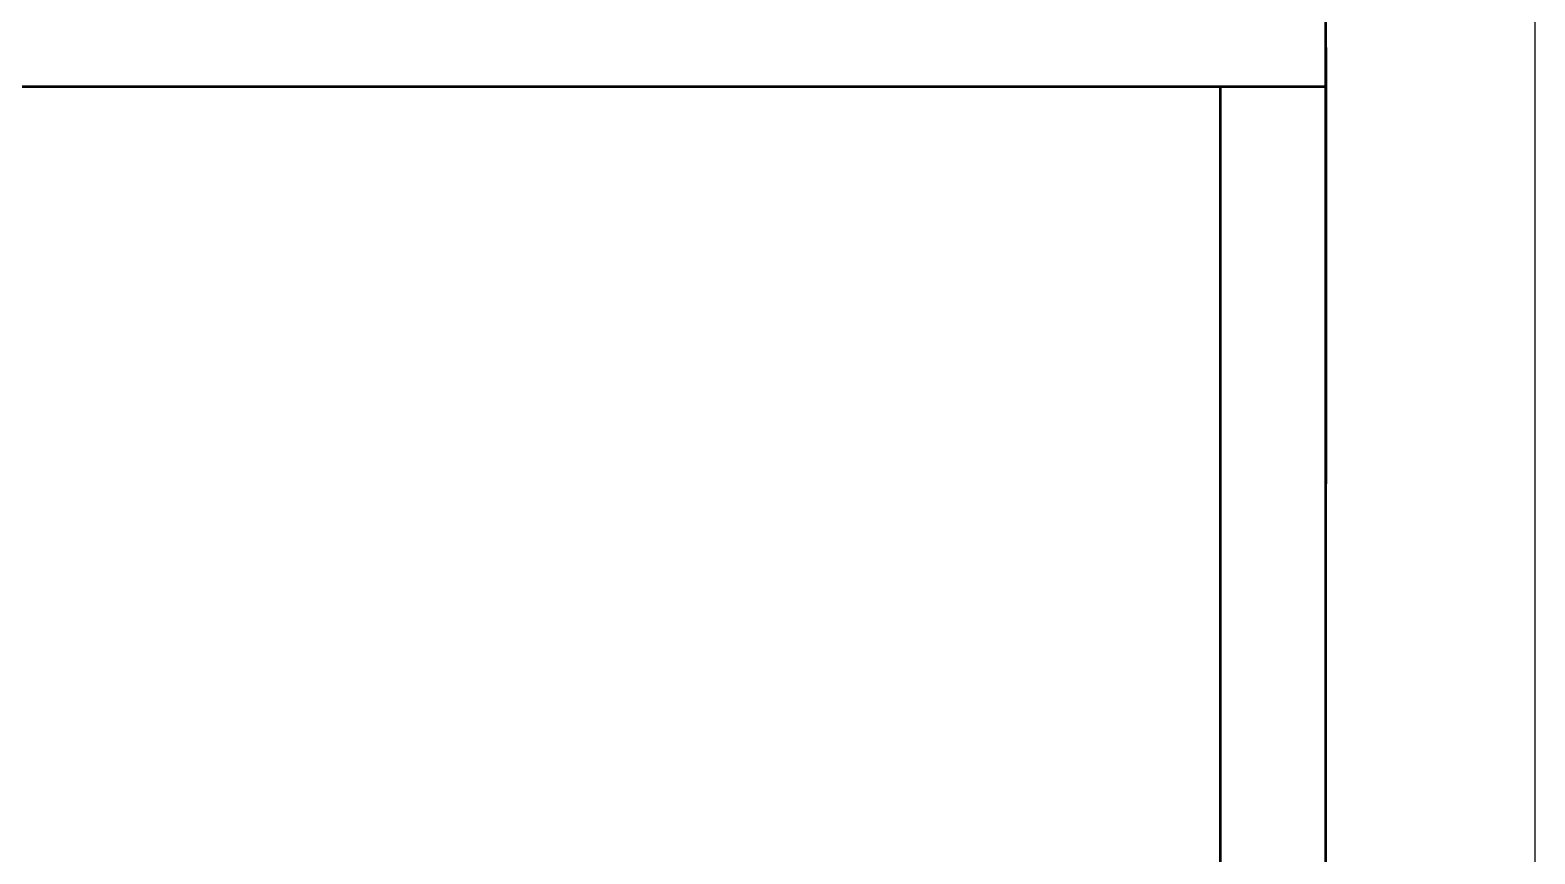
# Model space of a CAD drawing. Header units: millimetres. Extents: x 8265 to 78888, y 1905 to 34251.
# Drawn here: x 35554.59 to 35590.3, y 20349.71 to 20369.26 of the extents above; entities that cross this region are included whole.
import ezdxf

# ---------------------------------------------------------------- set-up
doc = ezdxf.new("R2010")
doc.units = ezdxf.units.MM
doc.layers.add('468_ARREDO_BAR_001-AM_0', color=73, linetype='Continuous')
doc.layers.add('468_Bar attrezzature', color=73, linetype='Continuous', lineweight=50)

# ---------------------------------------------------------------- blocks, each defined once
blk = doc.blocks.new('VR4014N')
at = {"extrusion": (1, -4.05736e-16, 1.83691e-16)}
for p, q in [((1420, -26.6, 944.27), (1420, -29.8, 938.72)), ((1420, -29.8, 949.82), (1420, -26.6, 944.27)), ((1420, -26.6, 931.17), (1420, -29.8, 925.62)), ((1420, -29.8, 936.72), (1420, -26.6, 931.17)), ((1420, -26.6, 918.07), (1420, -29.8, 912.52)), ((1420, -29.8, 923.62), (1420, -26.6, 918.07)), ((1420, -26.6, 1009.77), (1420, -29.8, 1004.22)), ((1420, -29.8, 1015.32), (1420, -26.6, 1009.77)), ((1420, -26.6, 957.37), (1420, -29.8, 951.82)), ((1420, -29.8, 962.92), (1420, -26.6, 957.37)), ((1420, -26.6, 970.47), (1420, -29.8, 964.92)), ((1420, -29.8, 976.02), (1420, -26.6, 970.47)), ((1420, -26.6, 996.67), (1420, -29.8, 991.12)), ((1420, -29.8, 1002.22), (1420, -26.6, 996.67)), ((1420, -26.6, 983.57), (1420, -29.8, 978.02)), ((1420, -29.8, 989.12), (1420, -26.6, 983.57)), ((1420, -26.6, 1049.07), (1420, -29.8, 1043.52)), ((1420, -29.8, 1054.62), (1420, -26.6, 1049.07)), ((1420, -26.6, 1022.87), (1420, -29.8, 1017.32)), ((1420, -29.8, 1028.42), (1420, -26.6, 1022.87)), ((1420, -26.6, 1035.97), (1420, -29.8, 1030.42)), ((1420, -29.8, 1041.52), (1420, -26.6, 1035.97)), ((1420, -29.8, 938.72), (1420, -36.21, 938.72)), ((1420, -36.21, 949.82), (1420, -29.8, 949.82)), ((1420, -29.8, 925.62), (1420, -36.21, 925.62)), ((1420, -36.21, 936.72), (1420, -29.8, 936.72)), ((1420, -29.8, 912.52), (1420, -36.21, 912.52)), ((1420, -36.21, 923.62), (1420, -29.8, 923.62)), ((1420, -29.8, 1004.22), (1420, -36.21, 1004.22)), ((1420, -36.21, 1015.32), (1420, -29.8, 1015.32)), ((1420, -29.8, 951.82), (1420, -36.21, 951.82)), ((1420, -36.21, 962.92), (1420, -29.8, 962.92)), ((1420, -29.8, 964.92), (1420, -36.21, 964.92)), ((1420, -36.21, 976.02), (1420, -29.8, 976.02)), ((1420, -29.8, 991.12), (1420, -36.21, 991.12)), ((1420, -36.21, 1002.22), (1420, -29.8, 1002.22)), ((1420, -29.8, 978.02), (1420, -36.21, 978.02)), ((1420, -36.21, 989.12), (1420, -29.8, 989.12)), ((1420, -29.8, 1043.52), (1420, -36.21, 1043.52)), ((1420, -36.21, 1054.62), (1420, -29.8, 1054.62)), ((1420, -29.8, 1017.32), (1420, -36.21, 1017.32)), ((1420, -36.21, 1028.42), (1420, -29.8, 1028.42)), ((1420, -29.8, 1030.42), (1420, -36.21, 1030.42)), ((1420, -36.21, 1041.52), (1420, -29.8, 1041.52)), ((1420, -36.21, 938.72), (1420, -39.42, 944.27)), ((1420, -39.42, 944.27), (1420, -36.21, 949.82)), ((1420, -36.21, 925.62), (1420, -39.42, 931.17)), ((1420, -39.42, 931.17), (1420, -36.21, 936.72)), ((1420, -36.21, 912.52), (1420, -39.42, 918.07)), ((1420, -39.42, 918.07), (1420, -36.21, 923.62)), ((1420, -36.21, 1004.22), (1420, -39.42, 1009.77)), ((1420, -39.42, 1009.77), (1420, -36.21, 1015.32)), ((1420, -36.21, 951.82), (1420, -39.42, 957.37)), ((1420, -39.42, 957.37), (1420, -36.21, 962.92)), ((1420, -36.21, 964.92), (1420, -39.42, 970.47)), ((1420, -39.42, 970.47), (1420, -36.21, 976.02)), ((1420, -36.21, 991.12), (1420, -39.42, 996.67)), ((1420, -39.42, 996.67), (1420, -36.21, 1002.22)), ((1420, -36.21, 978.02), (1420, -39.42, 983.57)), ((1420, -39.42, 983.57), (1420, -36.21, 989.12)), ((1420, -36.21, 1043.52), (1420, -39.42, 1049.07)), ((1420, -39.42, 1049.07), (1420, -36.21, 1054.62)), ((1420, -36.21, 1017.32), (1420, -39.42, 1022.87)), ((1420, -39.42, 1022.87), (1420, -36.21, 1028.42)), ((1420, -36.21, 1030.42), (1420, -39.42, 1035.97)), ((1420, -39.42, 1035.97), (1420, -36.21, 1041.52)), ((1420, -37.94, 937.72), (1420, -41.15, 932.17)), ((1420, -41.15, 943.27), (1420, -37.94, 937.72)), ((1420, -37.94, 911.52), (1420, -41.15, 905.97)), ((1420, -41.15, 917.07), (1420, -37.94, 911.52)), ((1420, -37.94, 924.62), (1420, -41.15, 919.07)), ((1420, -41.15, 930.17), (1420, -37.94, 924.62)), ((1420, -37.94, 1016.32), (1420, -41.15, 1010.77)), ((1420, -41.15, 1021.87), (1420, -37.94, 1016.32)), ((1420, -37.94, 977.02), (1420, -41.15, 971.47)), ((1420, -41.15, 982.57), (1420, -37.94, 977.02)), ((1420, -37.94, 963.92), (1420, -41.15, 958.37)), ((1420, -41.15, 969.47), (1420, -37.94, 963.92)), ((1420, -37.94, 950.82), (1420, -41.15, 945.27)), ((1420, -41.15, 956.37), (1420, -37.94, 950.82)), ((1420, -37.94, 990.12), (1420, -41.15, 984.57)), ((1420, -41.15, 995.67), (1420, -37.94, 990.12)), ((1420, -37.94, 1003.22), (1420, -41.15, 997.67)), ((1420, -41.15, 1008.77), (1420, -37.94, 1003.22)), ((1420, -37.94, 1042.52), (1420, -41.15, 1036.97)), ((1420, -41.15, 1048.07), (1420, -37.94, 1042.52)), ((1420, -37.94, 1029.42), (1420, -41.15, 1023.87)), ((1420, -41.15, 1034.97), (1420, -37.94, 1029.42)), ((1420, -37.94, 1055.62), (1420, -41.15, 1050.07)), ((1420, -41.15, 1061.17), (1420, -37.94, 1055.62)), ((1420, -41.15, 932.17), (1420, -47.56, 932.17)), ((1420, -47.56, 943.27), (1420, -41.15, 943.27)), ((1420, -41.15, 905.97), (1420, -47.56, 905.97)), ((1420, -47.56, 917.07), (1420, -41.15, 917.07)), ((1420, -41.15, 919.07), (1420, -47.56, 919.07)), ((1420, -47.56, 930.17), (1420, -41.15, 930.17)), ((1420, -41.15, 1010.77), (1420, -47.56, 1010.77)), ((1420, -47.56, 1021.87), (1420, -41.15, 1021.87)), ((1420, -41.15, 971.47), (1420, -47.56, 971.47)), ((1420, -47.56, 982.57), (1420, -41.15, 982.57)), ((1420, -41.15, 958.37), (1420, -47.56, 958.37)), ((1420, -47.56, 969.47), (1420, -41.15, 969.47)), ((1420, -41.15, 945.27), (1420, -47.56, 945.27)), ((1420, -47.56, 956.37), (1420, -41.15, 956.37)), ((1420, -41.15, 984.57), (1420, -47.56, 984.57)), ((1420, -47.56, 995.67), (1420, -41.15, 995.67)), ((1420, -41.15, 997.67), (1420, -47.56, 997.67)), ((1420, -47.56, 1008.77), (1420, -41.15, 1008.77)), ((1420, -41.15, 1036.97), (1420, -47.56, 1036.97)), ((1420, -47.56, 1048.07), (1420, -41.15, 1048.07)), ((1420, -41.15, 1023.87), (1420, -47.56, 1023.87)), ((1420, -47.56, 1034.97), (1420, -41.15, 1034.97)), ((1420, -41.15, 1050.07), (1420, -47.56, 1050.07)), ((1420, -47.56, 1061.17), (1420, -41.15, 1061.17)), ((1420, -47.56, 932.17), (1420, -50.76, 937.72)), ((1420, -50.76, 937.72), (1420, -47.56, 943.27)), ((1420, -47.56, 905.97), (1420, -50.76, 911.52)), ((1420, -50.76, 911.52), (1420, -47.56, 917.07)), ((1420, -47.56, 919.07), (1420, -50.76, 924.62)), ((1420, -50.76, 924.62), (1420, -47.56, 930.17)), ((1420, -47.56, 1010.77), (1420, -50.76, 1016.32)), ((1420, -50.76, 1016.32), (1420, -47.56, 1021.87)), ((1420, -47.56, 971.47), (1420, -50.76, 977.02)), ((1420, -50.76, 977.02), (1420, -47.56, 982.57)), ((1420, -47.56, 958.37), (1420, -50.76, 963.92)), ((1420, -50.76, 963.92), (1420, -47.56, 969.47)), ((1420, -47.56, 945.27), (1420, -50.76, 950.82)), ((1420, -50.76, 950.82), (1420, -47.56, 956.37)), ((1420, -47.56, 984.57), (1420, -50.76, 990.12)), ((1420, -50.76, 990.12), (1420, -47.56, 995.67)), ((1420, -47.56, 997.67), (1420, -50.76, 1003.22)), ((1420, -50.76, 1003.22), (1420, -47.56, 1008.77)), ((1420, -47.56, 1036.97), (1420, -50.76, 1042.52)), ((1420, -50.76, 1042.52), (1420, -47.56, 1048.07)), ((1420, -47.56, 1023.87), (1420, -50.76, 1029.42)), ((1420, -50.76, 1029.42), (1420, -47.56, 1034.97)), ((1420, -47.56, 1050.07), (1420, -50.76, 1055.62)), ((1420, -50.76, 1055.62), (1420, -47.56, 1061.17)), ((1420, -49.29, 944.27), (1420, -52.49, 938.72)), ((1420, -52.49, 949.82), (1420, -49.29, 944.27)), ((1420, -49.29, 931.17), (1420, -52.49, 925.62)), ((1420, -52.49, 936.72), (1420, -49.29, 931.17)), ((1420, -49.29, 918.07), (1420, -52.49, 912.52)), ((1420, -52.49, 923.62), (1420, -49.29, 918.07)), ((1420, -49.29, 1009.77), (1420, -52.49, 1004.22)), ((1420, -52.49, 1015.32), (1420, -49.29, 1009.77)), ((1420, -49.29, 957.37), (1420, -52.49, 951.82)), ((1420, -52.49, 962.92), (1420, -49.29, 957.37)), ((1420, -49.29, 970.47), (1420, -52.49, 964.92)), ((1420, -52.49, 976.02), (1420, -49.29, 970.47)), ((1420, -49.29, 996.67), (1420, -52.49, 991.12)), ((1420, -52.49, 1002.22), (1420, -49.29, 996.67)), ((1420, -49.29, 983.57), (1420, -52.49, 978.02)), ((1420, -52.49, 989.12), (1420, -49.29, 983.57)), ((1420, -49.29, 1049.07), (1420, -52.49, 1043.52)), ((1420, -52.49, 1054.62), (1420, -49.29, 1049.07)), ((1420, -49.29, 1022.87), (1420, -52.49, 1017.32)), ((1420, -52.49, 1028.42), (1420, -49.29, 1022.87)), ((1420, -49.29, 1035.97), (1420, -52.49, 1030.42)), ((1420, -52.49, 1041.52), (1420, -49.29, 1035.97)), ((1420, -52.49, 938.72), (1420, -58.9, 938.72)), ((1420, -58.9, 949.82), (1420, -52.49, 949.82)), ((1420, -52.49, 925.62), (1420, -58.9, 925.62)), ((1420, -58.9, 936.72), (1420, -52.49, 936.72)), ((1420, -52.49, 912.52), (1420, -58.9, 912.52)), ((1420, -58.9, 923.62), (1420, -52.49, 923.62)), ((1420, -52.49, 1004.22), (1420, -58.9, 1004.22)), ((1420, -58.9, 1015.32), (1420, -52.49, 1015.32)), ((1420, -52.49, 951.82), (1420, -58.9, 951.82)), ((1420, -58.9, 962.92), (1420, -52.49, 962.92)), ((1420, -52.49, 964.92), (1420, -58.9, 964.92)), ((1420, -58.9, 976.02), (1420, -52.49, 976.02)), ((1420, -52.49, 991.12), (1420, -58.9, 991.12)), ((1420, -58.9, 1002.22), (1420, -52.49, 1002.22)), ((1420, -52.49, 978.02), (1420, -58.9, 978.02)), ((1420, -58.9, 989.12), (1420, -52.49, 989.12)), ((1420, -52.49, 1043.52), (1420, -58.9, 1043.52)), ((1420, -58.9, 1054.62), (1420, -52.49, 1054.62)), ((1420, -52.49, 1017.32), (1420, -58.9, 1017.32)), ((1420, -58.9, 1028.42), (1420, -52.49, 1028.42)), ((1420, -52.49, 1030.42), (1420, -58.9, 1030.42)), ((1420, -58.9, 1041.52), (1420, -52.49, 1041.52)), ((1420, -58.9, 938.72), (1420, -62.11, 944.27)), ((1420, -62.11, 944.27), (1420, -58.9, 949.82)), ((1420, -58.9, 925.62), (1420, -62.11, 931.17)), ((1420, -62.11, 931.17), (1420, -58.9, 936.72)), ((1420, -58.9, 912.52), (1420, -62.11, 918.07)), ((1420, -62.11, 918.07), (1420, -58.9, 923.62)), ((1420, -58.9, 1004.22), (1420, -62.11, 1009.77)), ((1420, -62.11, 1009.77), (1420, -58.9, 1015.32)), ((1420, -58.9, 951.82), (1420, -62.11, 957.37)), ((1420, -62.11, 957.37), (1420, -58.9, 962.92)), ((1420, -58.9, 964.92), (1420, -62.11, 970.47)), ((1420, -62.11, 970.47), (1420, -58.9, 976.02)), ((1420, -58.9, 991.12), (1420, -62.11, 996.67)), ((1420, -62.11, 996.67), (1420, -58.9, 1002.22)), ((1420, -58.9, 978.02), (1420, -62.11, 983.57)), ((1420, -62.11, 983.57), (1420, -58.9, 989.12)), ((1420, -58.9, 1043.52), (1420, -62.11, 1049.07)), ((1420, -62.11, 1049.07), (1420, -58.9, 1054.62)), ((1420, -58.9, 1017.32), (1420, -62.11, 1022.87)), ((1420, -62.11, 1022.87), (1420, -58.9, 1028.42)), ((1420, -58.9, 1030.42), (1420, -62.11, 1035.97)), ((1420, -62.11, 1035.97), (1420, -58.9, 1041.52)), ((1420, -60.63, 937.72), (1420, -63.84, 932.17)), ((1420, -63.84, 943.27), (1420, -60.63, 937.72)), ((1420, -60.63, 911.52), (1420, -63.84, 905.97)), ((1420, -63.84, 917.07), (1420, -60.63, 911.52)), ((1420, -60.63, 924.62), (1420, -63.84, 919.07)), ((1420, -63.84, 930.17), (1420, -60.63, 924.62)), ((1420, -60.63, 1016.32), (1420, -63.84, 1010.77)), ((1420, -63.84, 1021.87), (1420, -60.63, 1016.32)), ((1420, -60.63, 977.02), (1420, -63.84, 971.47)), ((1420, -63.84, 982.57), (1420, -60.63, 977.02)), ((1420, -60.63, 963.92), (1420, -63.84, 958.37)), ((1420, -63.84, 969.47), (1420, -60.63, 963.92)), ((1420, -60.63, 950.82), (1420, -63.84, 945.27)), ((1420, -63.84, 956.37), (1420, -60.63, 950.82)), ((1420, -60.63, 990.12), (1420, -63.84, 984.57)), ((1420, -63.84, 995.67), (1420, -60.63, 990.12)), ((1420, -60.63, 1003.22), (1420, -63.84, 997.67)), ((1420, -63.84, 1008.77), (1420, -60.63, 1003.22)), ((1420, -60.63, 1042.52), (1420, -63.84, 1036.97)), ((1420, -63.84, 1048.07), (1420, -60.63, 1042.52)), ((1420, -60.63, 1029.42), (1420, -63.84, 1023.87)), ((1420, -63.84, 1034.97), (1420, -60.63, 1029.42)), ((1420, -60.63, 1055.62), (1420, -63.84, 1050.07)), ((1420, -63.84, 1061.17), (1420, -60.63, 1055.62)), ((1420, -63.84, 932.17), (1420, -70.25, 932.17)), ((1420, -70.25, 943.27), (1420, -63.84, 943.27)), ((1420, -63.84, 905.97), (1420, -70.25, 905.97)), ((1420, -70.25, 917.07), (1420, -63.84, 917.07)), ((1420, -63.84, 919.07), (1420, -70.25, 919.07)), ((1420, -70.25, 930.17), (1420, -63.84, 930.17)), ((1420, -63.84, 1010.77), (1420, -70.25, 1010.77)), ((1420, -70.25, 1021.87), (1420, -63.84, 1021.87)), ((1420, -63.84, 971.47), (1420, -70.25, 971.47)), ((1420, -70.25, 982.57), (1420, -63.84, 982.57)), ((1420, -63.84, 958.37), (1420, -70.25, 958.37)), ((1420, -70.25, 969.47), (1420, -63.84, 969.47)), ((1420, -63.84, 945.27), (1420, -70.25, 945.27)), ((1420, -70.25, 956.37), (1420, -63.84, 956.37)), ((1420, -63.84, 984.57), (1420, -70.25, 984.57)), ((1420, -70.25, 995.67), (1420, -63.84, 995.67)), ((1420, -63.84, 997.67), (1420, -70.25, 997.67)), ((1420, -70.25, 1008.77), (1420, -63.84, 1008.77)), ((1420, -63.84, 1036.97), (1420, -70.25, 1036.97)), ((1420, -70.25, 1048.07), (1420, -63.84, 1048.07)), ((1420, -63.84, 1023.87), (1420, -70.25, 1023.87)), ((1420, -70.25, 1034.97), (1420, -63.84, 1034.97)), ((1420, -63.84, 1050.07), (1420, -70.25, 1050.07)), ((1420, -70.25, 1061.17), (1420, -63.84, 1061.17)), ((1420, -70.25, 932.17), (1420, -73.45, 937.72)), ((1420, -73.45, 937.72), (1420, -70.25, 943.27)), ((1420, -70.25, 905.97), (1420, -73.45, 911.52)), ((1420, -73.45, 911.52), (1420, -70.25, 917.07)), ((1420, -70.25, 919.07), (1420, -73.45, 924.62)), ((1420, -73.45, 924.62), (1420, -70.25, 930.17)), ((1420, -70.25, 1010.77), (1420, -73.45, 1016.32)), ((1420, -73.45, 1016.32), (1420, -70.25, 1021.87)), ((1420, -70.25, 971.47), (1420, -73.45, 977.02)), ((1420, -73.45, 977.02), (1420, -70.25, 982.57)), ((1420, -70.25, 958.37), (1420, -73.45, 963.92)), ((1420, -73.45, 963.92), (1420, -70.25, 969.47)), ((1420, -70.25, 945.27), (1420, -73.45, 950.82)), ((1420, -73.45, 950.82), (1420, -70.25, 956.37)), ((1420, -70.25, 984.57), (1420, -73.45, 990.12)), ((1420, -73.45, 990.12), (1420, -70.25, 995.67)), ((1420, -70.25, 997.67), (1420, -73.45, 1003.22)), ((1420, -73.45, 1003.22), (1420, -70.25, 1008.77)), ((1420, -70.25, 1036.97), (1420, -73.45, 1042.52)), ((1420, -73.45, 1042.52), (1420, -70.25, 1048.07)), ((1420, -70.25, 1023.87), (1420, -73.45, 1029.42)), ((1420, -73.45, 1029.42), (1420, -70.25, 1034.97)), ((1420, -70.25, 1050.07), (1420, -73.45, 1055.62)), ((1420, -73.45, 1055.62), (1420, -70.25, 1061.17)), ((1420, -71.98, 944.27), (1420, -75.18, 938.72)), ((1420, -75.18, 949.82), (1420, -71.98, 944.27)), ((1420, -71.98, 931.17), (1420, -75.18, 925.62)), ((1420, -75.18, 936.72), (1420, -71.98, 931.17)), ((1420, -71.98, 918.07), (1420, -75.18, 912.52)), ((1420, -75.18, 923.62), (1420, -71.98, 918.07)), ((1420, -71.98, 1009.77), (1420, -75.18, 1004.22)), ((1420, -75.18, 1015.32), (1420, -71.98, 1009.77)), ((1420, -71.98, 957.37), (1420, -75.18, 951.82)), ((1420, -75.18, 962.92), (1420, -71.98, 957.37)), ((1420, -71.98, 970.47), (1420, -75.18, 964.92)), ((1420, -75.18, 976.02), (1420, -71.98, 970.47)), ((1420, -71.98, 996.67), (1420, -75.18, 991.12)), ((1420, -75.18, 1002.22), (1420, -71.98, 996.67)), ((1420, -71.98, 983.57), (1420, -75.18, 978.02)), ((1420, -75.18, 989.12), (1420, -71.98, 983.57)), ((1420, -71.98, 1049.07), (1420, -75.18, 1043.52)), ((1420, -75.18, 1054.62), (1420, -71.98, 1049.07)), ((1420, -71.98, 1022.87), (1420, -75.18, 1017.32)), ((1420, -75.18, 1028.42), (1420, -71.98, 1022.87)), ((1420, -71.98, 1035.97), (1420, -75.18, 1030.42)), ((1420, -75.18, 1041.52), (1420, -71.98, 1035.97)), ((1420, -75.18, 938.72), (1420, -81.59, 938.72)), ((1420, -81.59, 949.82), (1420, -75.18, 949.82)), ((1420, -75.18, 925.62), (1420, -81.59, 925.62)), ((1420, -81.59, 936.72), (1420, -75.18, 936.72)), ((1420, -75.18, 912.52), (1420, -81.59, 912.52)), ((1420, -81.59, 923.62), (1420, -75.18, 923.62)), ((1420, -75.18, 1004.22), (1420, -81.59, 1004.22)), ((1420, -81.59, 1015.32), (1420, -75.18, 1015.32)), ((1420, -75.18, 951.82), (1420, -81.59, 951.82)), ((1420, -81.59, 962.92), (1420, -75.18, 962.92)), ((1420, -75.18, 964.92), (1420, -81.59, 964.92)), ((1420, -81.59, 976.02), (1420, -75.18, 976.02)), ((1420, -75.18, 991.12), (1420, -81.59, 991.12)), ((1420, -81.59, 1002.22), (1420, -75.18, 1002.22)), ((1420, -75.18, 978.02), (1420, -81.59, 978.02)), ((1420, -81.59, 989.12), (1420, -75.18, 989.12)), ((1420, -75.18, 1043.52), (1420, -81.59, 1043.52)), ((1420, -81.59, 1054.62), (1420, -75.18, 1054.62)), ((1420, -75.18, 1017.32), (1420, -81.59, 1017.32)), ((1420, -81.59, 1028.42), (1420, -75.18, 1028.42)), ((1420, -75.18, 1030.42), (1420, -81.59, 1030.42)), ((1420, -81.59, 1041.52), (1420, -75.18, 1041.52)), ((1420, -81.59, 938.72), (1420, -84.8, 944.27)), ((1420, -84.8, 944.27), (1420, -81.59, 949.82)), ((1420, -81.59, 925.62), (1420, -84.8, 931.17)), ((1420, -84.8, 931.17), (1420, -81.59, 936.72)), ((1420, -81.59, 912.52), (1420, -84.8, 918.07)), ((1420, -84.8, 918.07), (1420, -81.59, 923.62)), ((1420, -81.59, 1004.22), (1420, -84.8, 1009.77)), ((1420, -84.8, 1009.77), (1420, -81.59, 1015.32)), ((1420, -81.59, 951.82), (1420, -84.8, 957.37)), ((1420, -84.8, 957.37), (1420, -81.59, 962.92)), ((1420, -81.59, 964.92), (1420, -84.8, 970.47)), ((1420, -84.8, 970.47), (1420, -81.59, 976.02)), ((1420, -81.59, 991.12), (1420, -84.8, 996.67)), ((1420, -84.8, 996.67), (1420, -81.59, 1002.22)), ((1420, -81.59, 978.02), (1420, -84.8, 983.57)), ((1420, -84.8, 983.57), (1420, -81.59, 989.12)), ((1420, -81.59, 1043.52), (1420, -84.8, 1049.07)), ((1420, -84.8, 1049.07), (1420, -81.59, 1054.62)), ((1420, -81.59, 1017.32), (1420, -84.8, 1022.87)), ((1420, -84.8, 1022.87), (1420, -81.59, 1028.42)), ((1420, -81.59, 1030.42), (1420, -84.8, 1035.97)), ((1420, -84.8, 1035.97), (1420, -81.59, 1041.52)), ((1420, -83.32, 937.72), (1420, -86.53, 932.17)), ((1420, -86.53, 943.27), (1420, -83.32, 937.72)), ((1420, -83.32, 911.52), (1420, -86.53, 905.97)), ((1420, -86.53, 917.07), (1420, -83.32, 911.52)), ((1420, -83.32, 924.62), (1420, -86.53, 919.07)), ((1420, -86.53, 930.17), (1420, -83.32, 924.62)), ((1420, -83.32, 1016.32), (1420, -86.53, 1010.77)), ((1420, -86.53, 1021.87), (1420, -83.32, 1016.32)), ((1420, -83.32, 977.02), (1420, -86.53, 971.47)), ((1420, -86.53, 982.57), (1420, -83.32, 977.02)), ((1420, -83.32, 963.92), (1420, -86.53, 958.37)), ((1420, -86.53, 969.47), (1420, -83.32, 963.92)), ((1420, -83.32, 950.82), (1420, -86.53, 945.27)), ((1420, -86.53, 956.37), (1420, -83.32, 950.82)), ((1420, -83.32, 990.12), (1420, -86.53, 984.57)), ((1420, -86.53, 995.67), (1420, -83.32, 990.12)), ((1420, -83.32, 1003.22), (1420, -86.53, 997.67)), ((1420, -86.53, 1008.77), (1420, -83.32, 1003.22)), ((1420, -83.32, 1042.52), (1420, -86.53, 1036.97)), ((1420, -86.53, 1048.07), (1420, -83.32, 1042.52)), ((1420, -83.32, 1029.42), (1420, -86.53, 1023.87)), ((1420, -86.53, 1034.97), (1420, -83.32, 1029.42)), ((1420, -83.32, 1055.62), (1420, -86.53, 1050.07)), ((1420, -86.53, 1061.17), (1420, -83.32, 1055.62)), ((1420, -86.53, 932.17), (1420, -92.94, 932.17)), ((1420, -92.94, 943.27), (1420, -86.53, 943.27)), ((1420, -86.53, 905.97), (1420, -92.94, 905.97)), ((1420, -92.94, 917.07), (1420, -86.53, 917.07)), ((1420, -86.53, 919.07), (1420, -92.94, 919.07)), ((1420, -92.94, 930.17), (1420, -86.53, 930.17)), ((1420, -86.53, 1010.77), (1420, -92.94, 1010.77)), ((1420, -92.94, 1021.87), (1420, -86.53, 1021.87)), ((1420, -86.53, 971.47), (1420, -92.94, 971.47)), ((1420, -92.94, 982.57), (1420, -86.53, 982.57)), ((1420, -86.53, 958.37), (1420, -92.94, 958.37)), ((1420, -92.94, 969.47), (1420, -86.53, 969.47)), ((1420, -86.53, 945.27), (1420, -92.94, 945.27)), ((1420, -92.94, 956.37), (1420, -86.53, 956.37)), ((1420, -86.53, 984.57), (1420, -92.94, 984.57)), ((1420, -92.94, 995.67), (1420, -86.53, 995.67)), ((1420, -86.53, 997.67), (1420, -92.94, 997.67)), ((1420, -92.94, 1008.77), (1420, -86.53, 1008.77)), ((1420, -86.53, 1036.97), (1420, -92.94, 1036.97)), ((1420, -92.94, 1048.07), (1420, -86.53, 1048.07)), ((1420, -86.53, 1023.87), (1420, -92.94, 1023.87)), ((1420, -92.94, 1034.97), (1420, -86.53, 1034.97)), ((1420, -86.53, 1050.07), (1420, -92.94, 1050.07)), ((1420, -92.94, 1061.17), (1420, -86.53, 1061.17)), ((1420, -92.94, 932.17), (1420, -96.14, 937.72)), ((1420, -96.14, 937.72), (1420, -92.94, 943.27)), ((1420, -92.94, 905.97), (1420, -96.14, 911.52)), ((1420, -96.14, 911.52), (1420, -92.94, 917.07)), ((1420, -92.94, 919.07), (1420, -96.14, 924.62)), ((1420, -96.14, 924.62), (1420, -92.94, 930.17)), ((1420, -92.94, 1010.77), (1420, -96.14, 1016.32)), ((1420, -96.14, 1016.32), (1420, -92.94, 1021.87)), ((1420, -92.94, 971.47), (1420, -96.14, 977.02)), ((1420, -96.14, 977.02), (1420, -92.94, 982.57)), ((1420, -92.94, 958.37), (1420, -96.14, 963.92)), ((1420, -96.14, 963.92), (1420, -92.94, 969.47)), ((1420, -92.94, 945.27), (1420, -96.14, 950.82)), ((1420, -96.14, 950.82), (1420, -92.94, 956.37)), ((1420, -92.94, 984.57), (1420, -96.14, 990.12)), ((1420, -96.14, 990.12), (1420, -92.94, 995.67)), ((1420, -92.94, 997.67), (1420, -96.14, 1003.22)), ((1420, -96.14, 1003.22), (1420, -92.94, 1008.77)), ((1420, -92.94, 1036.97), (1420, -96.14, 1042.52)), ((1420, -96.14, 1042.52), (1420, -92.94, 1048.07)), ((1420, -92.94, 1023.87), (1420, -96.14, 1029.42)), ((1420, -96.14, 1029.42), (1420, -92.94, 1034.97)), ((1420, -92.94, 1050.07), (1420, -96.14, 1055.62)), ((1420, -96.14, 1055.62), (1420, -92.94, 1061.17)), ((1420, -94.67, 944.27), (1420, -97.87, 938.72)), ((1420, -97.87, 949.82), (1420, -94.67, 944.27)), ((1420, -94.67, 918.07), (1420, -97.87, 912.52)), ((1420, -97.87, 923.62), (1420, -94.67, 918.07)), ((1420, -94.67, 931.17), (1420, -97.87, 925.62)), ((1420, -97.87, 936.72), (1420, -94.67, 931.17)), ((1420, -94.67, 1009.77), (1420, -97.87, 1004.22)), ((1420, -97.87, 1015.32), (1420, -94.67, 1009.77)), ((1420, -94.67, 970.47), (1420, -97.87, 964.92)), ((1420, -97.87, 976.02), (1420, -94.67, 970.47)), ((1420, -94.67, 957.37), (1420, -97.87, 951.82)), ((1420, -97.87, 962.92), (1420, -94.67, 957.37)), ((1420, -94.67, 996.67), (1420, -97.87, 991.12)), ((1420, -97.87, 1002.22), (1420, -94.67, 996.67)), ((1420, -94.67, 983.57), (1420, -97.87, 978.02)), ((1420, -97.87, 989.12), (1420, -94.67, 983.57)), ((1420, -94.67, 1022.87), (1420, -97.87, 1017.32)), ((1420, -97.87, 1028.42), (1420, -94.67, 1022.87)), ((1420, -94.67, 1049.07), (1420, -97.87, 1043.52)), ((1420, -97.87, 1054.62), (1420, -94.67, 1049.07)), ((1420, -94.67, 1035.97), (1420, -97.87, 1030.42)), ((1420, -97.87, 1041.52), (1420, -94.67, 1035.97)), ((1420, -97.87, 938.72), (1420, -104.28, 938.72)), ((1420, -104.28, 949.82), (1420, -97.87, 949.82)), ((1420, -97.87, 912.52), (1420, -104.28, 912.52)), ((1420, -104.28, 923.62), (1420, -97.87, 923.62)), ((1420, -97.87, 925.62), (1420, -104.28, 925.62)), ((1420, -104.28, 936.72), (1420, -97.87, 936.72)), ((1420, -97.87, 1004.22), (1420, -104.28, 1004.22)), ((1420, -104.28, 1015.32), (1420, -97.87, 1015.32)), ((1420, -97.87, 964.92), (1420, -104.28, 964.92)), ((1420, -104.28, 976.02), (1420, -97.87, 976.02)), ((1420, -97.87, 951.82), (1420, -104.28, 951.82)), ((1420, -104.28, 962.92), (1420, -97.87, 962.92)), ((1420, -97.87, 991.12), (1420, -104.28, 991.12)), ((1420, -104.28, 1002.22), (1420, -97.87, 1002.22)), ((1420, -97.87, 978.02), (1420, -104.28, 978.02)), ((1420, -104.28, 989.12), (1420, -97.87, 989.12)), ((1420, -97.87, 1017.32), (1420, -104.28, 1017.32)), ((1420, -104.28, 1028.42), (1420, -97.87, 1028.42)), ((1420, -97.87, 1043.52), (1420, -104.28, 1043.52)), ((1420, -104.28, 1054.62), (1420, -97.87, 1054.62)), ((1420, -97.87, 1030.42), (1420, -104.28, 1030.42)), ((1420, -104.28, 1041.52), (1420, -97.87, 1041.52)), ((1420, -104.28, 938.72), (1420, -107.49, 944.27)), ((1420, -107.49, 944.27), (1420, -104.28, 949.82)), ((1420, -104.28, 912.52), (1420, -107.49, 918.07)), ((1420, -107.49, 918.07), (1420, -104.28, 923.62)), ((1420, -104.28, 925.62), (1420, -107.49, 931.17)), ((1420, -107.49, 931.17), (1420, -104.28, 936.72)), ((1420, -104.28, 1004.22), (1420, -107.49, 1009.77)), ((1420, -107.49, 1009.77), (1420, -104.28, 1015.32)), ((1420, -104.28, 964.92), (1420, -107.49, 970.47)), ((1420, -107.49, 970.47), (1420, -104.28, 976.02)), ((1420, -104.28, 951.82), (1420, -107.49, 957.37)), ((1420, -107.49, 957.37), (1420, -104.28, 962.92)), ((1420, -104.28, 991.12), (1420, -107.49, 996.67)), ((1420, -107.49, 996.67), (1420, -104.28, 1002.22)), ((1420, -104.28, 978.02), (1420, -107.49, 983.57)), ((1420, -107.49, 983.57), (1420, -104.28, 989.12)), ((1420, -104.28, 1017.32), (1420, -107.49, 1022.87)), ((1420, -107.49, 1022.87), (1420, -104.28, 1028.42)), ((1420, -104.28, 1043.52), (1420, -107.49, 1049.07)), ((1420, -107.49, 1049.07), (1420, -104.28, 1054.62)), ((1420, -104.28, 1030.42), (1420, -107.49, 1035.97)), ((1420, -107.49, 1035.97), (1420, -104.28, 1041.52)), ((1420, -106.01, 937.72), (1420, -109.22, 932.17)), ((1420, -109.22, 943.27), (1420, -106.01, 937.72)), ((1420, -106.01, 911.52), (1420, -109.22, 905.97)), ((1420, -109.22, 917.07), (1420, -106.01, 911.52)), ((1420, -106.01, 924.62), (1420, -109.22, 919.07)), ((1420, -109.22, 930.17), (1420, -106.01, 924.62)), ((1420, -106.01, 1016.32), (1420, -109.22, 1010.77)), ((1420, -109.22, 1021.87), (1420, -106.01, 1016.32)), ((1420, -106.01, 977.02), (1420, -109.22, 971.47)), ((1420, -109.22, 982.57), (1420, -106.01, 977.02)), ((1420, -106.01, 963.92), (1420, -109.22, 958.37)), ((1420, -109.22, 969.47), (1420, -106.01, 963.92)), ((1420, -106.01, 950.82), (1420, -109.22, 945.27)), ((1420, -109.22, 956.37), (1420, -106.01, 950.82)), ((1420, -106.01, 990.12), (1420, -109.22, 984.57)), ((1420, -109.22, 995.67), (1420, -106.01, 990.12)), ((1420, -106.01, 1003.22), (1420, -109.22, 997.67)), ((1420, -109.22, 1008.77), (1420, -106.01, 1003.22)), ((1420, -106.01, 1042.52), (1420, -109.22, 1036.97)), ((1420, -109.22, 1048.07), (1420, -106.01, 1042.52)), ((1420, -106.01, 1029.42), (1420, -109.22, 1023.87)), ((1420, -109.22, 1034.97), (1420, -106.01, 1029.42)), ((1420, -106.01, 1055.62), (1420, -109.22, 1050.07)), ((1420, -109.22, 1061.17), (1420, -106.01, 1055.62)), ((1420, -109.22, 932.17), (1420, -115.63, 932.17)), ((1420, -115.63, 943.27), (1420, -109.22, 943.27)), ((1420, -109.22, 905.97), (1420, -115.63, 905.97)), ((1420, -115.63, 917.07), (1420, -109.22, 917.07)), ((1420, -109.22, 919.07), (1420, -115.63, 919.07)), ((1420, -115.63, 930.17), (1420, -109.22, 930.17)), ((1420, -109.22, 1010.77), (1420, -115.63, 1010.77)), ((1420, -115.63, 1021.87), (1420, -109.22, 1021.87)), ((1420, -109.22, 971.47), (1420, -115.63, 971.47)), ((1420, -115.63, 982.57), (1420, -109.22, 982.57)), ((1420, -109.22, 958.37), (1420, -115.63, 958.37)), ((1420, -115.63, 969.47), (1420, -109.22, 969.47)), ((1420, -109.22, 945.27), (1420, -115.63, 945.27)), ((1420, -115.63, 956.37), (1420, -109.22, 956.37)), ((1420, -109.22, 984.57), (1420, -115.63, 984.57)), ((1420, -115.63, 995.67), (1420, -109.22, 995.67)), ((1420, -109.22, 997.67), (1420, -115.63, 997.67)), ((1420, -115.63, 1008.77), (1420, -109.22, 1008.77)), ((1420, -109.22, 1036.97), (1420, -115.63, 1036.97)), ((1420, -115.63, 1048.07), (1420, -109.22, 1048.07)), ((1420, -109.22, 1023.87), (1420, -115.63, 1023.87)), ((1420, -115.63, 1034.97), (1420, -109.22, 1034.97)), ((1420, -109.22, 1050.07), (1420, -115.63, 1050.07)), ((1420, -115.63, 1061.17), (1420, -109.22, 1061.17)), ((1420, -115.63, 932.17), (1420, -118.83, 937.72)), ((1420, -118.83, 937.72), (1420, -115.63, 943.27)), ((1420, -115.63, 905.97), (1420, -118.83, 911.52)), ((1420, -118.83, 911.52), (1420, -115.63, 917.07)), ((1420, -115.63, 919.07), (1420, -118.83, 924.62)), ((1420, -118.83, 924.62), (1420, -115.63, 930.17)), ((1420, -115.63, 1010.77), (1420, -118.83, 1016.32)), ((1420, -118.83, 1016.32), (1420, -115.63, 1021.87)), ((1420, -115.63, 971.47), (1420, -118.83, 977.02)), ((1420, -118.83, 977.02), (1420, -115.63, 982.57)), ((1420, -115.63, 958.37), (1420, -118.83, 963.92)), ((1420, -118.83, 963.92), (1420, -115.63, 969.47)), ((1420, -115.63, 945.27), (1420, -118.83, 950.82)), ((1420, -118.83, 950.82), (1420, -115.63, 956.37)), ((1420, -115.63, 984.57), (1420, -118.83, 990.12)), ((1420, -118.83, 990.12), (1420, -115.63, 995.67)), ((1420, -115.63, 997.67), (1420, -118.83, 1003.22)), ((1420, -118.83, 1003.22), (1420, -115.63, 1008.77)), ((1420, -115.63, 1036.97), (1420, -118.83, 1042.52)), ((1420, -118.83, 1042.52), (1420, -115.63, 1048.07)), ((1420, -115.63, 1023.87), (1420, -118.83, 1029.42)), ((1420, -118.83, 1029.42), (1420, -115.63, 1034.97)), ((1420, -115.63, 1050.07), (1420, -118.83, 1055.62)), ((1420, -118.83, 1055.62), (1420, -115.63, 1061.17)), ((1420, -117.36, 944.27), (1420, -120.56, 938.72)), ((1420, -120.56, 949.82), (1420, -117.36, 944.27)), ((1420, -117.36, 931.17), (1420, -120.56, 925.62)), ((1420, -120.56, 936.72), (1420, -117.36, 931.17)), ((1420, -117.36, 918.07), (1420, -120.56, 912.52)), ((1420, -120.56, 923.62), (1420, -117.36, 918.07)), ((1420, -117.36, 1009.77), (1420, -120.56, 1004.22)), ((1420, -120.56, 1015.32), (1420, -117.36, 1009.77)), ((1420, -117.36, 957.37), (1420, -120.56, 951.82)), ((1420, -120.56, 962.92), (1420, -117.36, 957.37)), ((1420, -117.36, 970.47), (1420, -120.56, 964.92)), ((1420, -120.56, 976.02), (1420, -117.36, 970.47)), ((1420, -117.36, 996.67), (1420, -120.56, 991.12)), ((1420, -120.56, 1002.22), (1420, -117.36, 996.67)), ((1420, -117.36, 983.57), (1420, -120.56, 978.02)), ((1420, -120.56, 989.12), (1420, -117.36, 983.57)), ((1420, -117.36, 1049.07), (1420, -120.56, 1043.52)), ((1420, -120.56, 1054.62), (1420, -117.36, 1049.07)), ((1420, -117.36, 1022.87), (1420, -120.56, 1017.32)), ((1420, -120.56, 1028.42), (1420, -117.36, 1022.87)), ((1420, -117.36, 1035.97), (1420, -120.56, 1030.42)), ((1420, -120.56, 1041.52), (1420, -117.36, 1035.97)), ((1420, -120.56, 938.72), (1420, -126.97, 938.72)), ((1420, -126.97, 949.82), (1420, -120.56, 949.82)), ((1420, -120.56, 925.62), (1420, -126.97, 925.62)), ((1420, -126.97, 936.72), (1420, -120.56, 936.72)), ((1420, -120.56, 912.52), (1420, -126.97, 912.52)), ((1420, -126.97, 923.62), (1420, -120.56, 923.62)), ((1420, -120.56, 1004.22), (1420, -126.97, 1004.22)), ((1420, -126.97, 1015.32), (1420, -120.56, 1015.32)), ((1420, -120.56, 951.82), (1420, -126.97, 951.82)), ((1420, -126.97, 962.92), (1420, -120.56, 962.92)), ((1420, -120.56, 964.92), (1420, -126.97, 964.92)), ((1420, -126.97, 976.02), (1420, -120.56, 976.02)), ((1420, -120.56, 991.12), (1420, -126.97, 991.12)), ((1420, -126.97, 1002.22), (1420, -120.56, 1002.22)), ((1420, -120.56, 978.02), (1420, -126.97, 978.02)), ((1420, -126.97, 989.12), (1420, -120.56, 989.12)), ((1420, -120.56, 1043.52), (1420, -126.97, 1043.52)), ((1420, -126.97, 1054.62), (1420, -120.56, 1054.62)), ((1420, -120.56, 1017.32), (1420, -126.97, 1017.32)), ((1420, -126.97, 1028.42), (1420, -120.56, 1028.42)), ((1420, -120.56, 1030.42), (1420, -126.97, 1030.42)), ((1420, -126.97, 1041.52), (1420, -120.56, 1041.52)), ((1420, -126.97, 938.72), (1420, -130.18, 944.27)), ((1420, -130.18, 944.27), (1420, -126.97, 949.82)), ((1420, -126.97, 925.62), (1420, -130.18, 931.17)), ((1420, -130.18, 931.17), (1420, -126.97, 936.72)), ((1420, -126.97, 912.52), (1420, -130.18, 918.07)), ((1420, -130.18, 918.07), (1420, -126.97, 923.62)), ((1420, -126.97, 1004.22), (1420, -130.18, 1009.77)), ((1420, -130.18, 1009.77), (1420, -126.97, 1015.32)), ((1420, -126.97, 951.82), (1420, -130.18, 957.37)), ((1420, -130.18, 957.37), (1420, -126.97, 962.92)), ((1420, -126.97, 964.92), (1420, -130.18, 970.47)), ((1420, -130.18, 970.47), (1420, -126.97, 976.02)), ((1420, -126.97, 991.12), (1420, -130.18, 996.67)), ((1420, -130.18, 996.67), (1420, -126.97, 1002.22)), ((1420, -126.97, 978.02), (1420, -130.18, 983.57)), ((1420, -130.18, 983.57), (1420, -126.97, 989.12)), ((1420, -126.97, 1043.52), (1420, -130.18, 1049.07)), ((1420, -130.18, 1049.07), (1420, -126.97, 1054.62)), ((1420, -126.97, 1017.32), (1420, -130.18, 1022.87)), ((1420, -130.18, 1022.87), (1420, -126.97, 1028.42)), ((1420, -126.97, 1030.42), (1420, -130.18, 1035.97)), ((1420, -130.18, 1035.97), (1420, -126.97, 1041.52))]:
    blk.add_line(p, q, dxfattribs=at)
for p, q in [((1420, -35.99), (0, -35.99)), ((1394.97, -380), (1394.97, -35.99))]:
    blk.add_line(p, q)
blk.add_lwpolyline([(0, -380), (1420, -380), (1420, 0), (0, 0)], close=True)
at = {"extrusion": (1, 4.05736e-16, 1.83691e-16)}
blk.add_circle((-42.5, 865.3, 1420), 3.5, dxfattribs=at)

msp = doc.modelspace()

# ---------------------------------------------------------------- linework, layer by layer
at = {"layer": '468_ARREDO_BAR_001-AM_0'}
msp.add_lwpolyline([(35365.27, 20376.576), (35590.305, 20376.576), (35590.305, 20330.151), (35365.27, 20330.151)], close=True, dxfattribs=at)

# ---------------------------------------------------------------- block references
at = {"layer": '468_Bar attrezzature', "xscale": 0.1, "yscale": 0.1, "zscale": 0.1}
msp.add_blockref('VR4014N', (35443.342, 20371.509), dxfattribs=at)

doc.saveas('drawing.dxf')
